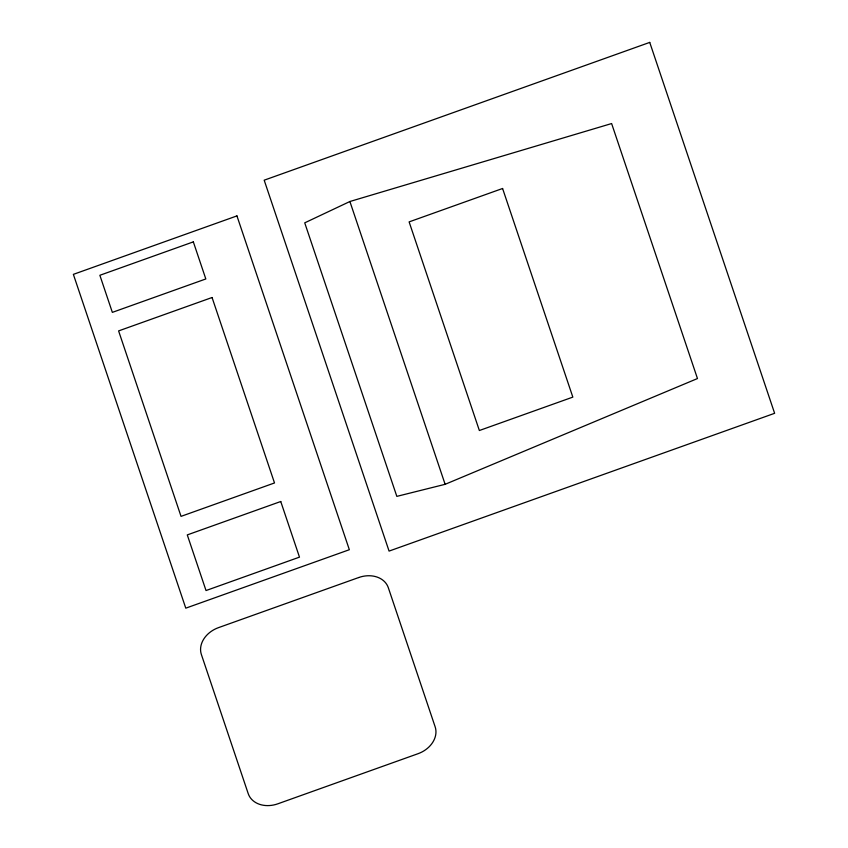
<?xml version="1.0" encoding="UTF-8"?>
<svg xmlns="http://www.w3.org/2000/svg" width="848" height="848" viewBox="0 0 848 848"><rect width="100%" height="100%" fill="white"/><g stroke="black" fill="none" stroke-linecap="round" stroke-linejoin="round"><path stroke-width="1.27" d="M349.895 201.506L304.729 222.844L396.832 496.377L445.126 484.314L697.469 378.547L611.62 123.554L349.895 201.506L445.126 484.314M649.738 42.4L264.184 180.189L389.073 551.094L774.627 413.305L649.738 42.4M236.942 215.901L73.373 274.36L185.776 608.164L349.344 549.716L236.942 215.901M193.333 241.871L99.863 275.282L112.349 312.371L205.82 278.96L193.333 241.871M502.588 188.489L409.118 221.89L479.364 430.519L572.835 397.118L502.588 188.489M212.064 297.51L118.603 330.911L181.037 516.368L274.508 482.957L212.064 297.51M280.752 501.507L187.281 534.908L206.022 590.547L299.482 557.136L280.752 501.507M358.704 577.53L218.508 627.637A24.825 19.557 -21.4 0 0 201.379 654.518L248.21 793.622A24.825 19.557 -21.4 0 0 277.815 803.819L418.032 753.702A24.815 19.557 -21.4 0 0 435.141 726.81L388.32 587.717A24.815 19.557 -21.4 0 0 358.715 577.53"/></g></svg>
